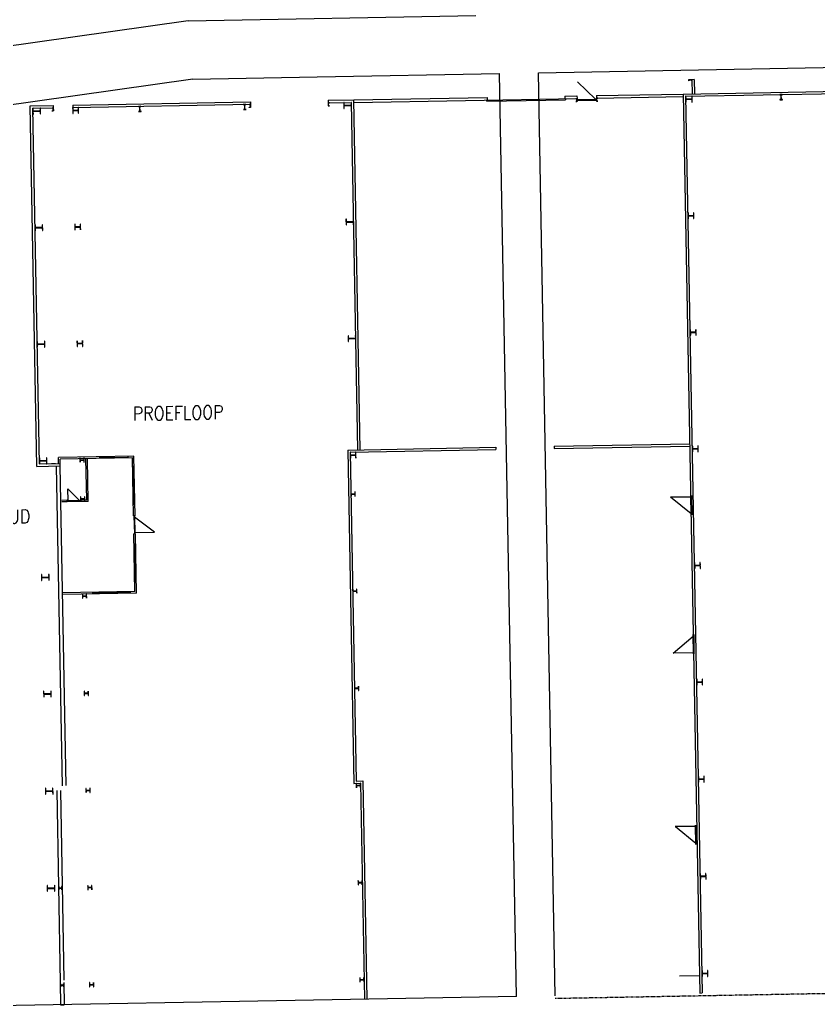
# Model space of a CAD drawing. Header units: millimetres. Extents: x 3476 to 38328, y 1439 to 26921.
# Drawn here: x 16885 to 20994, y 16504 to 21585 of the extents above; entities that cross this region are included whole.
import ezdxf

# ---------------------------------------------------------------- set-up
doc = ezdxf.new("R2010")
doc.units = ezdxf.units.MM
doc.header["$LTSCALE"] = 100
doc.header["$MEASUREMENT"] = 0
doc.linetypes.add('DOT', pattern=[0.055, 0.03, -0.025])
for name, color, linetype in [('A-CIRCULATIE', 4, 'CONTINUOUS'), ('A-KOLOM', 7, 'CONTINUOUS'), ('A-MUUR', 7, 'CONTINUOUS'), ('CIRCULATIE', 4, 'DOT'), ('DEUR', 4, 'CONTINUOUS'), ('KOLOM', 3, 'CONTINUOUS'), ('MUUR', 7, 'CONTINUOUS'), ('TEKST', 4, 'CONTINUOUS')]:
    doc.layers.add(name, color=color, linetype=linetype)
doc.styles.add('ROMANS', font='romans', dxfattribs={"width": 0.7})

msp = doc.modelspace()

# ---------------------------------------------------------------- linework, layer by layer
at = {"layer": 'A-CIRCULATIE'}
for p, q in [((17751.42, 21579.4), (15538, 21265.05)), ((19553.51, 21312.38), (23686.95, 21388.14)), ((17775.35, 21279.79), (18415.05, 21291.52)), ((18415.05, 21291.52), (19353.54, 21308.72)), ((19440.59, 16559.51), (19353.54, 21308.72)), ((19640.55, 16563.18), (19553.51, 21312.38)), ((17775.35, 21279.79), (16311.02, 21071.83)), ((18302.12, 16538.65), (16394.75, 16503.69)), ((19440.59, 16559.51), (18302.12, 16538.65))]:
    msp.add_line(p, q, dxfattribs=at)
at = {"layer": 'A-KOLOM'}
for points in [[(20326.95, 21276.55), (20327.06, 21270.05), (20327.35, 21270.06, 0.3910206), (20327.89, 21270.57), (20328.15, 21274.85, -0.3910206), (20329.18, 21275.84), (20340.74, 21276.05, -0.3910206), (20341.8, 21275.1), (20342.22, 21270.83, 0.3910205), (20342.78, 21270.34), (20343.06, 21270.34), (20342.94, 21276.84)], [(20345.05, 21161.86), (20344.5, 21191.86), (20342.85, 21191.83), (20343.07, 21180, -0.4142135), (20340.42, 21177.25), (20316.12, 21176.81, -0.4142136), (20313.37, 21179.46), (20313.16, 21191.28), (20311.51, 21191.25), (20312.06, 21161.26), (20313.71, 21161.29), (20313.49, 21173.11, -0.4142136), (20316.14, 21175.86), (20340.43, 21176.3, -0.4142136), (20343.18, 21173.65), (20343.4, 21161.83)], [(20795.67, 21173.12), (20809.17, 21173.37), (20809.15, 21174.39), (20804.23, 21174.3, -0.4142135), (20802.7, 21175.77), (20802.3, 21197.73, -0.4142136), (20803.77, 21199.25), (20808.69, 21199.34), (20808.67, 21200.36), (20795.17, 21200.12), (20795.19, 21199.1), (20800.11, 21199.19, -0.4142136), (20801.64, 21197.71), (20802.04, 21175.76, -0.4142136), (20800.57, 21174.23), (20795.65, 21174.14)], [(17496.22, 21112.65), (17509.72, 21112.9), (17509.7, 21113.92), (17504.78, 21113.83, -0.4142135), (17503.26, 21115.3), (17502.85, 21137.25, -0.4142136), (17504.33, 21138.78), (17509.25, 21138.87), (17509.23, 21139.89), (17495.73, 21139.64), (17495.75, 21138.62), (17500.67, 21138.71, -0.4142136), (17502.19, 21137.24), (17502.6, 21115.29, -0.4142136), (17501.12, 21113.76), (17496.21, 21113.67)], [(18036.13, 21122.54), (18049.63, 21122.79), (18049.61, 21123.81), (18044.69, 21123.72, -0.4142135), (18043.17, 21125.19), (18042.76, 21147.15, -0.4142136), (18044.24, 21148.68), (18049.15, 21148.77), (18049.14, 21149.79), (18035.64, 21149.54), (18035.66, 21148.52), (18040.58, 21148.61, -0.4142136), (18042.1, 21147.14), (18042.51, 21125.18, -0.4142136), (18041.03, 21123.65), (18036.11, 21123.56)], [(18072.68, 21134.22), (18066.18, 21134.1), (18066.17, 21134.38, -0.3910206), (18066.67, 21134.94), (18070.94, 21135.36, 0.3910206), (18071.88, 21136.42), (18071.67, 21147.98, 0.3910206), (18070.69, 21149.01), (18066.4, 21149.27, -0.3910205), (18065.89, 21149.81), (18065.88, 21150.09), (18072.38, 21150.21)], [(18472.61, 21141.55), (18479.11, 21141.66), (18479.1, 21141.95, 0.3910206), (18478.59, 21142.49), (18474.3, 21142.75, -0.3910206), (18473.32, 21143.78), (18473.11, 21155.34, -0.3910206), (18474.05, 21156.4), (18478.32, 21156.82, 0.3910205), (18478.82, 21157.38), (18478.81, 21157.66), (18472.32, 21157.54)], [(18592.34, 21129.74), (18591.79, 21159.73), (18589.9, 21159.7), (18590.11, 21147.95, -0.4142135), (18587.46, 21145.2), (18557.67, 21144.66, -0.4142136), (18554.92, 21147.31), (18554.7, 21159.05), (18552.8, 21159.02), (18553.35, 21129.02), (18555.25, 21129.06), (18555.04, 21140.81, -0.4142136), (18557.69, 21143.56), (18587.48, 21144.1, -0.4142136), (18590.23, 21141.45), (18590.45, 21129.7)], [(16992.61, 21100.42), (16992.06, 21130.41), (16990.16, 21130.38), (16990.38, 21118.63, -0.4142135), (16987.73, 21115.88), (16957.93, 21115.34, -0.4142136), (16955.19, 21117.99), (16954.97, 21129.73), (16953.07, 21129.7), (16953.62, 21099.7), (16955.52, 21099.74), (16955.3, 21111.49, -0.4142136), (16957.95, 21114.24), (16987.75, 21114.78, -0.4142136), (16990.5, 21112.13), (16990.71, 21100.38)], [(17058.35, 21115.63), (17051.85, 21115.51), (17051.84, 21115.79, -0.3910206), (17052.34, 21116.35), (17056.61, 21116.77, 0.3910206), (17057.56, 21117.83), (17057.34, 21129.39, 0.3910206), (17056.36, 21130.42), (17052.07, 21130.68, -0.3910205), (17051.56, 21131.22), (17051.55, 21131.5), (17058.05, 21131.62)], [(17187.58, 21103.99), (17187.03, 21133.99), (17185.63, 21133.96), (17185.85, 21122.09, -0.4142135), (17183.2, 21119.34), (17162.4, 21118.96, -0.4142136), (17159.65, 21121.61), (17159.44, 21133.48), (17158.04, 21133.46), (17158.59, 21103.46), (17159.99, 21103.49), (17159.77, 21115.36, -0.4142136), (17162.42, 21118.11), (17183.21, 21118.49, -0.4142136), (17185.96, 21115.84), (17186.18, 21103.97)], [(17187.58, 21103.99), (17187.03, 21133.99), (17185.63, 21133.96), (17185.85, 21122.09, -0.4142135), (17183.2, 21119.34), (17162.4, 21118.96, -0.4142136), (17159.65, 21121.61), (17159.44, 21133.48), (17158.04, 21133.46), (17158.59, 21103.46), (17159.99, 21103.49), (17159.77, 21115.36, -0.4142136), (17162.42, 21118.11), (17183.21, 21118.49, -0.4142136), (17185.96, 21115.84), (17186.18, 21103.97)], [(20354.05, 20561.93), (20353.5, 20591.92), (20352.1, 20591.9), (20352.31, 20580.02, -0.4142135), (20349.66, 20577.27), (20328.87, 20576.89, -0.4142136), (20326.12, 20579.54), (20325.9, 20591.41), (20324.5, 20591.39), (20325.05, 20561.39), (20326.45, 20561.42), (20326.23, 20573.29, -0.4142136), (20328.88, 20576.04), (20349.68, 20576.42, -0.4142136), (20352.43, 20573.77), (20352.65, 20561.9)], [(17003.61, 20500.52), (17003.06, 20530.51), (17001.16, 20530.48), (17001.37, 20518.73, -0.4142135), (16998.72, 20515.98), (16968.93, 20515.44, -0.4142136), (16966.18, 20518.09), (16965.96, 20529.83), (16964.07, 20529.8), (16964.61, 20499.8), (16966.51, 20499.84), (16966.3, 20511.59, -0.4142136), (16968.95, 20514.34), (16998.74, 20514.88, -0.4142136), (17001.49, 20512.23), (17001.71, 20500.48)], [(17198.58, 20504.09), (17198.03, 20534.09), (17196.63, 20534.06), (17196.84, 20522.19, -0.4142135), (17194.19, 20519.44), (17173.4, 20519.06, -0.4142136), (17170.65, 20521.71), (17170.43, 20533.58), (17169.03, 20533.56), (17169.58, 20503.56), (17170.98, 20503.59), (17170.76, 20515.46, -0.4142136), (17173.41, 20518.21), (17194.21, 20518.59, -0.4142136), (17196.96, 20515.94), (17197.18, 20504.07)], [(18603.34, 20529.84), (18602.79, 20559.83), (18600.89, 20559.8), (18601.11, 20548.05, -0.4142135), (18598.46, 20545.3), (18568.66, 20544.76, -0.4142136), (18565.91, 20547.41), (18565.7, 20559.15), (18563.8, 20559.12), (18564.35, 20529.12), (18566.25, 20529.16), (18566.03, 20540.91, -0.4142136), (18568.68, 20543.66), (18598.48, 20544.2, -0.4142136), (18601.22, 20541.55), (18601.44, 20529.8)], [(20365.04, 19962.03), (20364.49, 19992.02), (20363.09, 19992), (20363.31, 19980.12, -0.4142135), (20360.66, 19977.37), (20339.86, 19976.99, -0.4142136), (20337.11, 19979.64), (20336.9, 19991.52), (20335.5, 19991.49), (20336.05, 19961.5), (20337.45, 19961.52), (20337.23, 19973.39, -0.4142136), (20339.88, 19976.14), (20360.67, 19976.52, -0.4142136), (20363.42, 19973.87), (20363.64, 19962)], [(20365.04, 19962.03), (20364.49, 19992.02), (20363.09, 19992), (20363.31, 19980.12, -0.4142135), (20360.66, 19977.37), (20339.86, 19976.99, -0.4142136), (20337.11, 19979.64), (20336.9, 19991.52), (20335.5, 19991.49), (20336.05, 19961.5), (20337.45, 19961.52), (20337.23, 19973.39, -0.4142136), (20339.88, 19976.14), (20360.67, 19976.52, -0.4142136), (20363.42, 19973.87), (20363.64, 19962)], [(17014.6, 19900.62), (17014.05, 19930.61), (17012.15, 19930.58), (17012.37, 19918.83, -0.4142135), (17009.72, 19916.08), (16979.92, 19915.54, -0.4142136), (16977.18, 19918.19), (16976.96, 19929.93), (16975.06, 19929.9), (16975.61, 19899.9), (16977.51, 19899.94), (16977.29, 19911.69, -0.4142136), (16979.94, 19914.44), (17009.74, 19914.98, -0.4142136), (17012.49, 19912.33), (17012.7, 19900.58)], [(17209.57, 19904.19), (17209.02, 19934.19), (17207.62, 19934.16), (17207.84, 19922.29, -0.4142135), (17205.19, 19919.54), (17184.39, 19919.16, -0.4142136), (17181.64, 19921.81), (17181.43, 19933.68), (17180.03, 19933.66), (17180.58, 19903.66), (17181.98, 19903.69), (17181.76, 19915.56, -0.4142136), (17184.41, 19918.31), (17205.2, 19918.69, -0.4142136), (17207.95, 19916.04), (17208.17, 19904.17)], [(18614.33, 19929.94), (18613.78, 19959.93), (18611.89, 19959.9), (18612.1, 19948.15, -0.4142135), (18609.45, 19945.4), (18579.66, 19944.86, -0.4142136), (18576.91, 19947.51), (18576.69, 19959.25), (18574.79, 19959.22), (18575.34, 19929.22), (18577.24, 19929.26), (18577.03, 19941.01, -0.4142136), (18579.68, 19943.76), (18609.47, 19944.3, -0.4142136), (18612.22, 19941.65), (18612.43, 19929.9)], [(20376.04, 19362.13), (20375.49, 19392.12), (20374.09, 19392.1), (20374.3, 19380.22, -0.4142135), (20371.65, 19377.47), (20350.86, 19377.09, -0.4142136), (20348.11, 19379.74), (20347.89, 19391.62), (20346.49, 19391.59), (20347.04, 19361.6), (20348.44, 19361.62), (20348.22, 19373.49, -0.4142136), (20350.87, 19376.24), (20371.67, 19376.62, -0.4142136), (20374.42, 19373.97), (20374.64, 19362.1)], [(17025.6, 19300.72), (17025.05, 19330.72), (17023.15, 19330.68), (17023.36, 19318.93, -0.4142135), (17020.71, 19316.18), (16990.92, 19315.64, -0.4142136), (16988.17, 19318.29), (16987.95, 19330.04), (16986.06, 19330), (16986.6, 19300.01), (16988.5, 19300.04), (16988.29, 19311.79, -0.4142136), (16990.94, 19314.54), (17020.73, 19315.08, -0.4142136), (17023.48, 19312.43), (17023.7, 19300.69)], [(17216.49, 19308.22), (17216.09, 19330.22), (17214.99, 19330.2), (17215.15, 19321.35, -0.4142135), (17213.39, 19319.51), (17198.19, 19319.24, -0.4142136), (17196.36, 19321), (17196.19, 19329.85), (17195.09, 19329.83), (17195.5, 19307.83), (17196.6, 19307.86), (17196.43, 19316.7, -0.4142136), (17198.2, 19318.54), (17213.4, 19318.81, -0.4142136), (17215.23, 19317.05), (17215.39, 19308.2)], [(17220.16, 19108.25), (17219.75, 19130.25), (17218.65, 19130.23), (17218.82, 19121.38, -0.4142135), (17217.05, 19119.55), (17201.85, 19119.27, -0.4142136), (17200.02, 19121.04), (17199.86, 19129.88), (17198.76, 19129.86), (17199.16, 19107.87), (17200.26, 19107.89), (17200.1, 19116.74, -0.4142136), (17201.87, 19118.57), (17217.06, 19118.85, -0.4142136), (17218.9, 19117.08), (17219.06, 19108.23)], [(18610.92, 19133.74), (18610.52, 19155.74), (18609.42, 19155.72), (18609.58, 19146.87, -0.4142135), (18607.82, 19145.04), (18592.62, 19144.76, -0.4142136), (18590.79, 19146.53), (18590.62, 19155.37), (18589.52, 19155.35), (18589.93, 19133.36), (18591.03, 19133.38), (18590.87, 19142.23, -0.4142136), (18592.63, 19144.06), (18607.83, 19144.34, -0.4142136), (18609.66, 19142.57), (18609.82, 19133.72)], [(20387.03, 18762.23), (20386.48, 18792.22), (20385.08, 18792.2), (20385.3, 18780.32, -0.4142135), (20382.65, 18777.58), (20361.85, 18777.19, -0.4142136), (20359.1, 18779.84), (20358.89, 18791.72), (20357.49, 18791.69), (20358.04, 18761.7), (20359.44, 18761.72), (20359.22, 18773.6, -0.4142136), (20361.87, 18776.34), (20382.66, 18776.73, -0.4142136), (20385.41, 18774.08), (20385.63, 18762.2)], [(17036.59, 18700.82), (17036.04, 18730.82), (17034.14, 18730.78), (17034.36, 18719.03, -0.4142135), (17031.71, 18716.28), (17001.91, 18715.74, -0.4142136), (16999.17, 18718.39), (16998.95, 18730.14), (16997.05, 18730.1), (16997.6, 18700.11), (16999.5, 18700.14), (16999.28, 18711.89, -0.4142136), (17001.93, 18714.64), (17031.73, 18715.18, -0.4142136), (17034.48, 18712.53), (17034.69, 18700.79)], [(18620.09, 18633.83), (18619.68, 18655.82), (18618.58, 18655.8), (18618.75, 18646.95, -0.4142135), (18616.98, 18645.12), (18601.78, 18644.84, -0.4142136), (18599.95, 18646.61), (18599.79, 18655.46), (18598.69, 18655.44), (18599.09, 18633.44), (18600.19, 18633.46), (18600.03, 18642.31, -0.4142136), (18601.79, 18644.14), (18616.99, 18644.42, -0.4142136), (18618.82, 18642.66), (18618.99, 18633.81)], [(17229.32, 18608.34), (17228.92, 18630.33), (17227.82, 18630.31), (17227.98, 18621.46, -0.4142135), (17226.21, 18619.63), (17211.02, 18619.35, -0.4142136), (17209.18, 18621.12), (17209.02, 18629.97), (17207.92, 18629.95), (17208.32, 18607.95), (17209.42, 18607.97), (17209.26, 18616.82, -0.4142136), (17211.03, 18618.65), (17226.23, 18618.93, -0.4142136), (17228.06, 18617.17), (17228.22, 18608.32)], [(20398.03, 18162.33), (20397.48, 18192.32), (20396.08, 18192.3), (20396.29, 18180.43, -0.4142135), (20393.64, 18177.68), (20372.85, 18177.29, -0.4142136), (20370.1, 18179.94), (20369.88, 18191.82), (20368.48, 18191.79), (20369.03, 18161.8), (20370.43, 18161.82), (20370.21, 18173.7, -0.4142136), (20372.86, 18176.44), (20393.66, 18176.83, -0.4142136), (20396.41, 18174.18), (20396.63, 18162.3)], [(18629.25, 18133.91), (18628.85, 18155.91), (18627.75, 18155.89), (18627.91, 18147.04, -0.4142135), (18626.14, 18145.21), (18610.94, 18144.93, -0.4142136), (18609.11, 18146.69), (18608.95, 18155.54), (18607.85, 18155.52), (18608.25, 18133.53), (18609.35, 18133.55), (18609.19, 18142.4, -0.4142136), (18610.96, 18144.23), (18626.15, 18144.51, -0.4142136), (18627.99, 18142.74), (18628.15, 18133.89)], [(17047.59, 18100.92), (17047.04, 18130.92), (17045.14, 18130.88), (17045.35, 18119.13, -0.4142135), (17042.7, 18116.38), (17012.91, 18115.84, -0.4142136), (17010.16, 18118.49), (17009.94, 18130.24), (17008.04, 18130.2), (17008.59, 18100.21), (17010.49, 18100.24), (17010.28, 18111.99, -0.4142136), (17012.93, 18114.74), (17042.72, 18115.29, -0.4142136), (17045.47, 18112.64), (17045.69, 18100.89)], [(17238.48, 18108.42), (17238.08, 18130.42), (17236.98, 18130.4), (17237.14, 18121.55, -0.4142135), (17235.38, 18119.72), (17220.18, 18119.44, -0.4142136), (17218.35, 18121.2), (17218.18, 18130.05), (17217.08, 18130.03), (17217.49, 18108.04), (17218.59, 18108.06), (17218.42, 18116.91, -0.4142136), (17220.19, 18118.74), (17235.39, 18119.02, -0.4142136), (17237.22, 18117.25), (17237.38, 18108.4)], [(20407.19, 17662.41), (20406.64, 17692.41), (20405.24, 17692.38), (20405.46, 17680.51, -0.4142135), (20402.81, 17677.76), (20382.01, 17677.38, -0.4142136), (20379.26, 17680.03), (20379.04, 17691.9), (20377.64, 17691.88), (20378.19, 17661.88), (20379.59, 17661.91), (20379.37, 17673.78, -0.4142136), (20382.03, 17676.53), (20402.82, 17676.91, -0.4142136), (20405.57, 17674.26), (20405.79, 17662.39)], [(18638.41, 17634), (18638.01, 17655.99), (18636.91, 17655.97), (18637.07, 17647.12, -0.4142135), (18635.3, 17645.29), (18620.11, 17645.01, -0.4142136), (18618.27, 17646.78), (18618.11, 17655.63), (18617.01, 17655.61), (18617.42, 17633.61), (18618.52, 17633.63), (18618.35, 17642.48, -0.4142136), (18620.12, 17644.31), (18635.32, 17644.59, -0.4142136), (18637.15, 17642.82), (18637.31, 17633.98)], [(17056.75, 17601.01), (17056.2, 17631), (17054.3, 17630.97), (17054.52, 17619.22, -0.4142135), (17051.87, 17616.47), (17022.07, 17615.92, -0.4142136), (17019.32, 17618.57), (17019.11, 17630.32), (17017.21, 17630.29), (17017.76, 17600.29), (17019.66, 17600.33), (17019.44, 17612.07, -0.4142136), (17022.09, 17614.82), (17051.89, 17615.37, -0.4142136), (17054.64, 17612.72), (17054.85, 17600.97)], [(17247.65, 17608.51), (17247.24, 17630.5), (17246.14, 17630.48), (17246.3, 17621.63, -0.4142135), (17244.54, 17619.8), (17229.34, 17619.52, -0.4142136), (17227.51, 17621.29), (17227.35, 17630.14), (17226.25, 17630.12), (17226.65, 17608.12), (17227.75, 17608.14), (17227.59, 17616.99, -0.4142136), (17229.35, 17618.82), (17244.55, 17619.1, -0.4142136), (17246.38, 17617.33), (17246.55, 17608.49)], [(20416.35, 17162.5), (20415.8, 17192.49), (20414.4, 17192.47), (20414.62, 17180.59, -0.4142135), (20411.97, 17177.84), (20391.17, 17177.46, -0.4142136), (20388.42, 17180.11), (20388.21, 17191.99), (20386.81, 17191.96), (20387.36, 17161.97), (20388.76, 17161.99), (20388.54, 17173.86, -0.4142136), (20391.19, 17176.61), (20411.98, 17176.99, -0.4142136), (20414.73, 17174.34), (20414.95, 17162.47)], [(17065.91, 17101.09), (17065.36, 17131.08), (17063.46, 17131.05), (17063.68, 17119.3, -0.4142135), (17061.03, 17116.55), (17031.23, 17116.01, -0.4142136), (17028.48, 17118.66), (17028.27, 17130.4), (17026.37, 17130.37), (17026.92, 17100.38), (17028.82, 17100.41), (17028.6, 17112.16, -0.4142136), (17031.25, 17114.91), (17061.05, 17115.45, -0.4142136), (17063.8, 17112.8), (17064.01, 17101.05)], [(17102.28, 17108.76), (17101.99, 17124.75), (17100.69, 17124.73), (17100.8, 17118.63, -0.4142135), (17099.33, 17117.1), (17088.93, 17116.91, -0.4142136), (17087.4, 17118.39), (17087.29, 17124.49), (17085.99, 17124.46), (17086.28, 17108.46), (17087.58, 17108.49), (17087.47, 17114.59, -0.4142136), (17088.94, 17116.11), (17099.34, 17116.3, -0.4142136), (17100.87, 17114.83), (17100.98, 17108.73)], [(17256.81, 17108.59), (17256.4, 17130.59), (17255.3, 17130.57), (17255.47, 17121.72, -0.4142135), (17253.7, 17119.88), (17238.5, 17119.61, -0.4142136), (17236.67, 17121.37), (17236.51, 17130.22), (17235.41, 17130.2), (17235.81, 17108.2), (17236.91, 17108.22), (17236.75, 17117.07, -0.4142136), (17238.52, 17118.91), (17253.71, 17119.18, -0.4142136), (17255.55, 17117.42), (17255.71, 17108.57)], [(18647.57, 17134.08), (18647.17, 17156.08), (18646.07, 17156.06), (18646.23, 17147.21, -0.4142135), (18644.47, 17145.37), (18629.27, 17145.1, -0.4142136), (18627.44, 17146.86), (18627.27, 17155.71), (18626.17, 17155.69), (18626.58, 17133.69), (18627.68, 17133.71), (18627.52, 17142.56, -0.4142136), (18629.28, 17144.4), (18644.48, 17144.67, -0.4142136), (18646.31, 17142.91), (18646.47, 17134.06)], [(20425.51, 16662.58), (20424.96, 16692.58), (20423.56, 16692.55), (20423.78, 16680.68, -0.4142135), (20421.13, 16677.93), (20400.33, 16677.55, -0.4142136), (20397.59, 16680.2), (20397.37, 16692.07), (20395.97, 16692.04), (20396.52, 16662.05), (20397.92, 16662.07), (20397.7, 16673.95, -0.4142136), (20400.35, 16676.7), (20421.15, 16677.08, -0.4142136), (20423.9, 16674.43), (20424.11, 16662.55)], [(17111.44, 16608.84), (17111.15, 16624.84), (17109.85, 16624.81), (17109.96, 16618.72, -0.4142135), (17108.49, 16617.19), (17098.09, 16617, -0.4142136), (17096.56, 16618.47), (17096.45, 16624.57), (17095.15, 16624.55), (17095.44, 16608.55), (17096.74, 16608.57), (17096.63, 16614.67, -0.4142136), (17098.1, 16616.2), (17108.5, 16616.39, -0.4142136), (17110.03, 16614.92), (17110.14, 16608.82)], [(17265.97, 16608.67), (17265.57, 16630.67), (17264.47, 16630.65), (17264.63, 16621.8, -0.4142135), (17262.86, 16619.97), (17247.67, 16619.69, -0.4142136), (17245.83, 16621.46), (17245.67, 16630.3), (17244.57, 16630.28), (17244.97, 16608.29), (17246.07, 16608.31), (17245.91, 16617.16, -0.4142136), (17247.68, 16618.99), (17262.88, 16619.27, -0.4142136), (17264.71, 16617.5), (17264.87, 16608.65)], [(18656.74, 16634.16), (18656.33, 16656.16), (18655.23, 16656.14), (18655.4, 16647.29, -0.4142135), (18653.63, 16645.46), (18638.43, 16645.18, -0.4142136), (18636.6, 16646.95), (18636.44, 16655.79), (18635.34, 16655.77), (18635.74, 16633.78), (18636.84, 16633.8), (18636.68, 16642.65, -0.4142136), (18638.44, 16644.48), (18653.64, 16644.76, -0.4142136), (18655.47, 16642.99), (18655.64, 16634.14)]]:
    msp.add_lwpolyline(points, format="xyb", close=True, dxfattribs=at)
at = {"layer": 'A-MUUR'}
for p, q in [((20299.29, 21203.03), (23673.22, 21264.87)), ((20311.51, 21191.25), (23673.44, 21252.87)), ((20355.94, 21277.08), (20342.94, 21276.84)), ((20342.94, 21276.84), (20344.28, 21203.85)), ((20355.94, 21277.08), (20357.28, 21204.09)), ((20299.29, 21203.03), (20384.08, 16576.81)), ((20311.51, 21191.25), (20396.08, 16577.03)), ((16939.83, 21142.46), (17057.81, 21144.62)), ((16973.85, 19286.77), (16939.83, 21142.46)), ((17057.81, 21144.62), (17058.05, 21131.62)), ((17157.8, 21146.45), (18072.14, 21163.21)), ((17157.8, 21146.45), (17158.04, 21133.46)), ((17158.04, 21133.46), (18072.38, 21150.21)), ((18072.14, 21163.21), (18072.38, 21150.21)), ((18472.08, 21170.54), (18604.55, 21172.97)), ((18472.08, 21170.54), (18472.32, 21157.54)), ((18472.32, 21157.54), (18591.79, 21159.73)), ((18624.56, 19372.03), (18591.79, 21159.73)), ((18637.56, 19372.27), (18604.55, 21172.97)), ((16953.07, 21129.7), (17058.05, 21131.62)), ((16986.6, 19300.01), (16953.07, 21129.7)), ((18573.57, 19371.1), (19334.94, 19385.05)), ((18573.57, 19371.1), (18605.01, 17655.39)), ((18585.79, 19359.32), (19335.16, 19373.06)), ((19334.94, 19385.05), (19335.16, 19373.06)), ((19634.89, 19390.55), (20332.27, 19403.33)), ((19634.89, 19390.55), (19635.11, 19378.55)), ((19635.11, 19378.55), (20332.49, 19391.33)), ((18585.79, 19359.32), (18616.79, 17667.6)), ((16973.85, 19286.77), (17093.83, 19288.97)), ((16986.6, 19300.01), (17093.59, 19301.97)), ((17049.59, 19301.16), (17068.59, 19301.51)), ((17104.97, 17643.9), (17074.83, 19288.62)), ((17093.83, 19288.97), (17093.59, 19301.97)), ((17123.97, 17644.24), (17093.83, 19288.97)), ((18605.01, 17655.39), (18638.01, 17655.99)), ((18616.79, 17667.6), (18649.79, 17668.21)), ((18638.01, 17655.99), (18658.37, 16545.18)), ((18649.79, 17668.21), (18670.37, 16545.4)), ((17075.42, 17619.35), (17093.52, 16631.52)), ((17094.41, 17619.7), (17112.3, 16643.86)), ((17093.52, 16631.52), (17095.63, 16516.54)), ((17112.52, 16631.87), (17114.63, 16516.88)), ((20384.08, 16576.81), (20396.08, 16577.03)), ((17095.63, 16516.54), (17114.63, 16516.88))]:
    msp.add_line(p, q, dxfattribs=at)
msp.add_lwpolyline([(18615.33, 19329.86), (18614.78, 19359.85), (18613.38, 19359.83), (18613.6, 19347.95, -0.4142135), (18610.95, 19345.2), (18590.15, 19344.82, -0.4142136), (18587.4, 19347.47), (18587.19, 19359.35), (18585.79, 19359.32), (18586.34, 19329.33), (18587.74, 19329.35), (18587.52, 19341.22, -0.4142136), (18590.17, 19343.97), (18610.96, 19344.35, -0.4142136), (18613.71, 19341.7), (18613.93, 19329.83)], format="xyb", close=True, dxfattribs=at)
at = {"layer": 'CIRCULATIE', "linetype": 'ByBlock'}
msp.add_line((17751.42, 21579.4), (19231.3, 21606.53), dxfattribs=at)
at = {"layer": 'CIRCULATIE'}
msp.add_line((21396.03, 16580.28), (19640.83, 16548.11), dxfattribs=at)
at = {"layer": 'DEUR', "linetype": 'Continuous'}
for p, q in [((19847.76, 21177), (19755.79, 21264.99)), ((19287.79, 21165.65), (19693.73, 21172.85)), ((19752.78, 21174.9), (19852.76, 21177.11)), ((19752.89, 21169.9), (19852.87, 21172.11))]:
    msp.add_line(p, q, dxfattribs=at)
at = {"layer": 'DEUR'}
for p, q in [((17443.44, 19333.11), (17298.58, 19330.62)), ((17472.6, 19091.04), (17469.18, 19285.84)), ((20338.05, 19129.26), (20233.33, 19128.8)), ((20339.39, 19043.37), (20233.44, 19127.69)), ((20339.37, 19037.06), (20337.94, 19136.83)), ((20344.37, 19037.13), (20342.94, 19136.91)), ((17473.24, 19032.95), (17475.18, 18940.02)), ((17578.55, 18949.12), (17475.85, 19025.27)), ((17476.24, 19033.01), (17478.18, 18940.08)), ((17477.93, 18946.13), (17578.55, 18949.12)), ((17479.93, 18691.11), (17476.51, 18885.91)), ((17456.07, 18638.76), (17261.3, 18635.01)), ((20246.45, 18326.29), (20349.78, 18413.8)), ((20351.08, 18321.57), (20349.64, 18421.35)), ((20356.08, 18321.64), (20354.64, 18421.42)), ((20351.17, 18326.75), (20246.45, 18326.29)), ((20362.41, 17433.64), (20257.7, 17433.18)), ((20363.09, 17346.94), (20258.41, 17432.83)), ((20363.71, 17341.41), (20362.27, 17441.19)), ((20368.71, 17341.48), (20367.27, 17441.26)), ((20381.35, 16665.75), (20280.37, 16663.9))]:
    msp.add_line(p, q, dxfattribs=at)
at = {"layer": 'KOLOM'}
for points in [[(19753.02, 21163.9), (19746.52, 21163.76), (19746.52, 21164.04, -0.3910206), (19747.01, 21164.6), (19751.28, 21165.04, 0.3910206), (19752.22, 21166.11), (19751.97, 21177.66, 0.3910206), (19750.98, 21178.69), (19746.7, 21178.94, -0.3910205), (19746.18, 21179.47), (19746.17, 21179.76), (19752.67, 21179.9)], [(19853, 21166.11), (19859.5, 21166.25), (19859.49, 21166.53, 0.3910206), (19858.97, 21167.07), (19854.69, 21167.32, -0.3910206), (19853.7, 21168.34), (19853.44, 21179.9, -0.3910206), (19854.39, 21180.97), (19858.66, 21181.41, 0.3910205), (19859.15, 21181.97), (19859.14, 21182.25), (19852.65, 21182.11)]]:
    msp.add_lwpolyline(points, format="xyb", close=True, dxfattribs=at)
at = {"layer": 'MUUR'}
for p, q in [((19690.38, 21192.23), (19752.38, 21193.33)), ((19690.38, 21192.23), (19690.62, 21178.8)), ((19752.38, 21192.9), (19752.67, 21179.9)), ((19852.36, 21195.1), (20299.29, 21203.03)), ((19852.36, 21195.1), (19852.65, 21182.11)), ((19852.65, 21182.11), (20299.51, 21190.03)), ((18604.55, 21172.97), (19290.45, 21185.14)), ((18604.82, 21159.54), (19752.67, 21179.9)), ((19287.69, 21171.65), (19287.79, 21165.65)), ((19290.45, 21185.14), (19290.69, 21171.71)), ((19693.62, 21178.85), (19693.73, 21172.85)), ((17472.97, 19338.92), (17085.04, 19331.81)), ((17085.59, 19301.82), (17085.04, 19331.81)), ((17465.12, 19330.78), (17093.18, 19323.96)), ((17093.59, 19301.97), (17093.18, 19323.96)), ((17230.05, 19114.44), (17226.16, 19326.4)), ((17238.19, 19106.58), (17234.16, 19326.55)), ((17298.15, 19327.72), (17298, 19335.72)), ((17443.12, 19330.38), (17442.98, 19338.38)), ((17470.58, 19032.83), (17465.12, 19330.78)), ((17478.58, 19032.98), (17472.97, 19338.92)), ((17093.83, 19288.97), (17093.59, 19301.97)), ((17473.94, 19285.93), (17465.95, 19285.79)), ((17133.74, 19111.12), (17132.79, 19172.22)), ((17132.79, 19172.22), (17193.45, 19111.84)), ((17130.06, 19112.6), (17102.07, 19112.09)), ((17130.21, 19104.6), (17130.06, 19112.6)), ((17130.1, 19111.07), (17198.88, 19112.02)), ((17130.16, 19107.07), (17198.94, 19108.02)), ((17230.05, 19114.44), (17198.85, 19113.86)), ((17200.2, 19105.89), (17200.05, 19113.89)), ((17238.19, 19106.58), (17200.2, 19105.89)), ((17130.21, 19104.6), (17102.21, 19104.09)), ((17477.52, 19090.97), (17469.52, 19090.82)), ((17478.58, 19032.98), (17470.58, 19032.83)), ((17480.28, 18939.99), (17472.29, 18939.85)), ((17477.73, 18642.9), (17472.29, 18939.85)), ((17485.87, 18635.04), (17480.28, 18939.99)), ((17481.27, 18886), (17473.28, 18885.85)), ((17484.85, 18691.03), (17476.85, 18690.89)), ((17477.73, 18642.9), (17105.79, 18636.08)), ((17485.87, 18635.04), (17105.94, 18628.08)), ((17260.91, 18630.92), (17260.77, 18638.92)), ((17455.88, 18634.49), (17455.73, 18642.49))]:
    msp.add_line(p, q, dxfattribs=at)

# ---------------------------------------------------------------- texts
at = {"layer": 'TEKST', "style": 'ROMANS', "oblique": 1.05, "width": 0.85}
msp.add_text('PROEFLOOP', height=70, rotation=1.05, dxfattribs=at).set_placement((17467.22, 19522.58))
at = {"layer": 'TEKST', "color": 7, "style": 'ROMANS', "oblique": 1.05, "width": 0.85}
for s, p in [('PROEFLOOP', (17467.22, 19522.58)), ('ONDERHOUD', (16449.75, 18985.86))]:
    msp.add_text(s, height=70, rotation=1.05, dxfattribs=at).set_placement(p)

doc.saveas('drawing.dxf')
